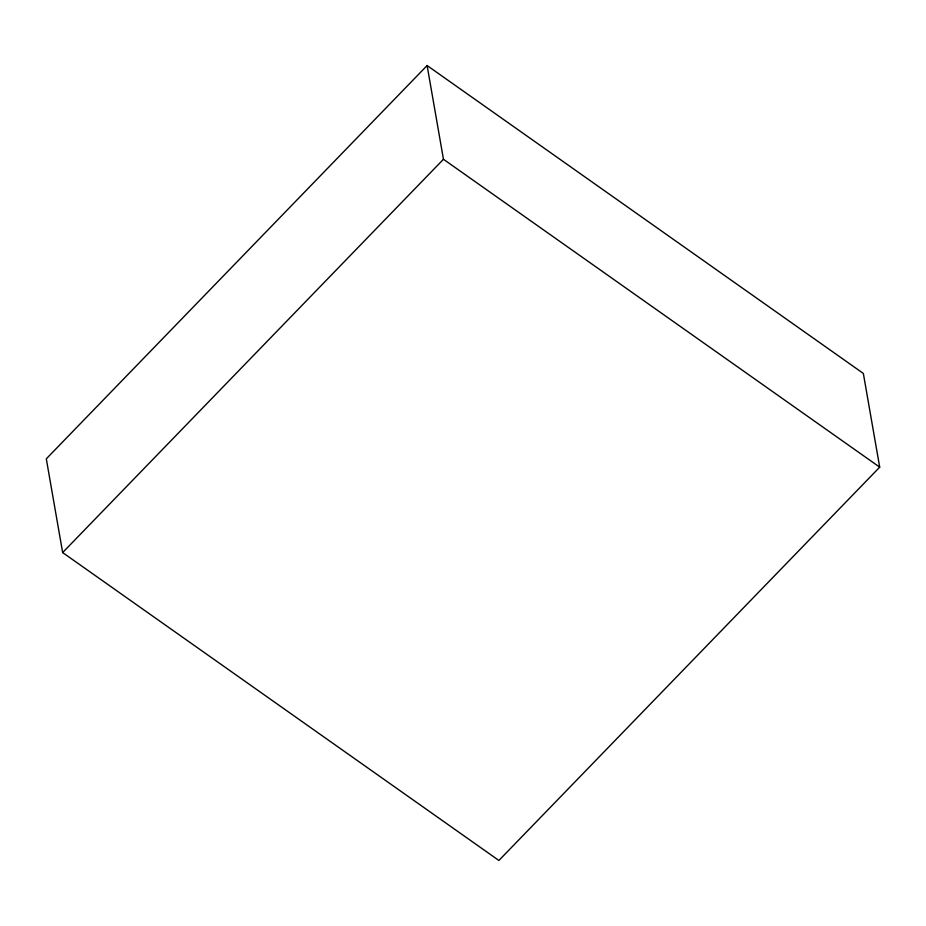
<?xml version="1.0" encoding="UTF-8"?>
<svg xmlns="http://www.w3.org/2000/svg" width="926" height="926" viewBox="0 0 926 926"><rect width="100%" height="100%" fill="white"/><g stroke="black" fill="none" stroke-linecap="round" stroke-linejoin="round"><path stroke-width="1.39" d="M427.106 65.538L46.3 458.833L62.655 552.567L498.894 860.462L879.7 467.167L863.345 373.433L427.106 65.538L443.461 159.272L879.7 467.167M62.655 552.567L443.461 159.272"/></g></svg>
